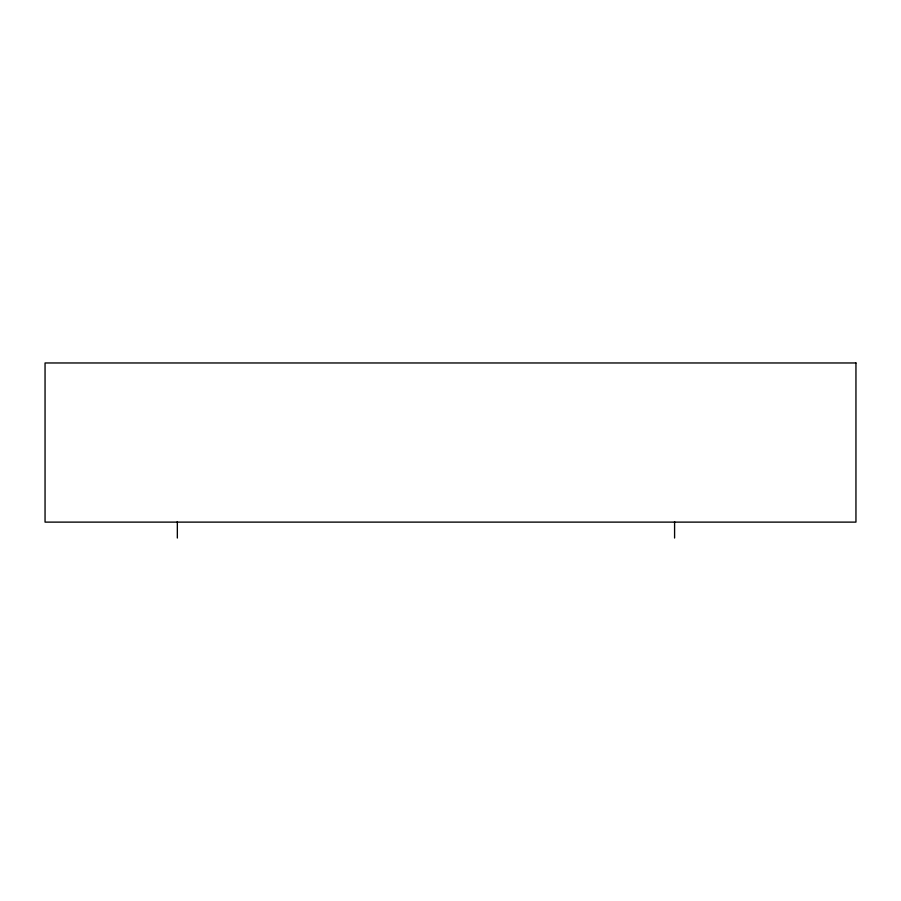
<?xml version="1.0" encoding="UTF-8"?>
<svg xmlns="http://www.w3.org/2000/svg" width="901" height="901" viewBox="0 0 901 901"><rect width="100%" height="100%" fill="white"/><g stroke="black" fill="none" stroke-linecap="round" stroke-linejoin="round"><path stroke-width="1.35" d="M674.59 521.566L674.59 538.032M177.339 521.566L177.339 538.032M855.95 362.968L45.05 362.968L45.05 522.118L855.95 522.118L855.95 362.968"/></g></svg>
